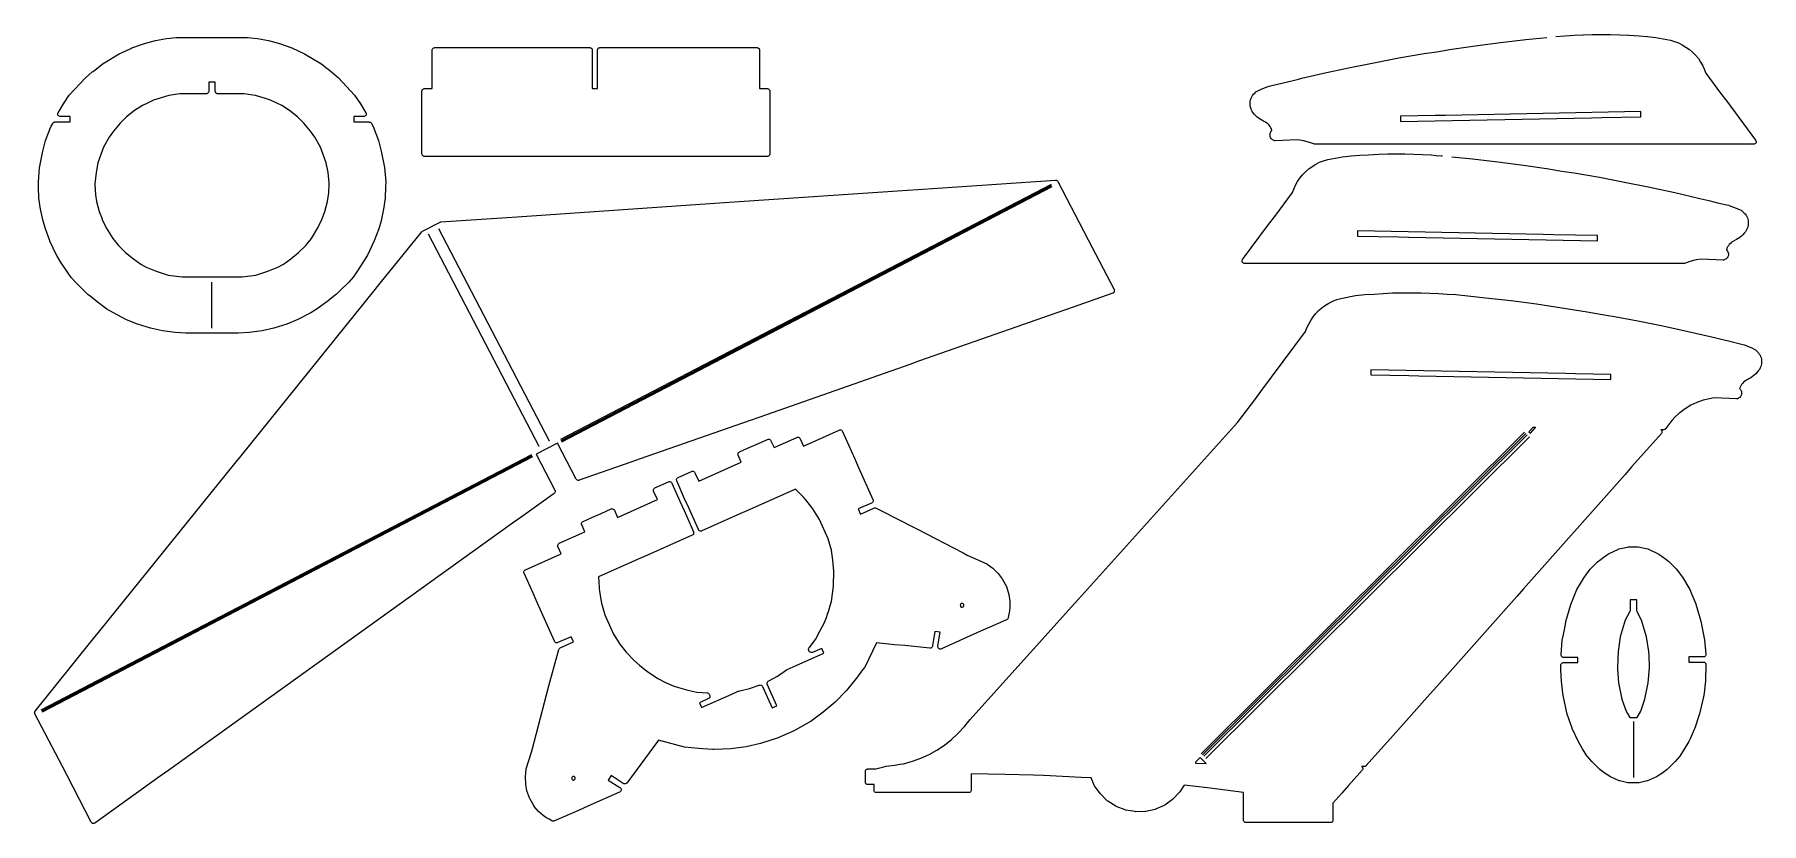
# Model space of a CAD drawing. Extents: x -3 to 1070, y 3 to 493.
import ezdxf

# ---------------------------------------------------------------- set-up
doc = ezdxf.new("R2010")
doc.units = 0
doc.layers.add('Normal', color=7, linetype='CONTINUOUS')

msp = doc.modelspace()

# ---------------------------------------------------------------- linework, layer by layer
at = {"layer": 'Normal'}
for points in [[(51.2, 481.3, -5.1), (57, 483.9, -5.1), (57, 483.9, -8.9), (57.7, 484.3, -8.9), (65.4, 487, -8.9), (72.4, 488.9, -8.9), (79.2, 490.2, -8.9), (85.2, 490.9, -8.9), (100.2, 490.9, -8.9), (102.6, 490.9, -8.9), (105, 490.8, -8.9)], [(105, 490.8, -5.1), (108.1, 490.8, -5.1), (111.3, 490.8, -5.1), (111.3, 490.8, -8.9), (113, 490.9, -8.9), (114.6, 490.9, -8.9), (129.4, 490.9, -8.9), (135.6, 490.2, -8.9), (142.4, 488.9, -8.9), (149.3, 487.1, -8.9), (157, 484.3, -8.9), (164.9, 480.7, -8.9), (175, 474.6, -8.9), (176.4, 473.7, -8.9)], [(237.8, 437.7, -5.1), (237.8, 444, -5.1), (237.8, 444, -8.9), (237.8, 457.6, -8.9), (237.9, 457.9, -8.9), (238, 458.2, -8.9), (238.2, 458.5, -8.9), (238.5, 458.8, -8.9), (238.8, 459, -8.9), (239.1, 459.1, -8.9), (239.4, 459.2, -8.9), (244.2, 459.2, -8.9), (244.2, 483, -8.9), (244.2, 483.3, -8.9), (244.3, 483.6, -8.9), (244.5, 483.9, -8.9), (244.8, 484.2, -8.9), (245.1, 484.4, -8.9), (245.4, 484.5, -8.9), (245.8, 484.6, -8.9), (293.1, 484.6, -8.9)], [(293.1, 484.6, -5.1), (299.4, 484.6, -5.1), (299.4, 484.6, -8.9), (342, 484.6, -8.9), (342.3, 484.5, -8.9), (342.6, 484.4, -8.9), (342.9, 484.2, -8.9), (343.2, 483.9, -8.9), (343.4, 483.6, -8.9), (343.5, 483.3, -8.9), (343.5, 483, -8.9), (343.5, 459.1, -8.9), (346.7, 459.1, -8.9), (346.7, 483, -8.9), (346.8, 483.3, -8.9), (346.9, 483.6, -8.9), (347.1, 483.9, -8.9), (347.3, 484.2, -8.9), (347.6, 484.4, -8.9), (348, 484.5, -8.9), (348.3, 484.6, -8.9), (413, 484.6, -8.9)], [(413, 484.6, -5.1), (419.4, 484.6, -5.1), (419.4, 484.6, -8.9), (445.8, 484.6, -8.9), (446.2, 484.5, -8.9), (446.5, 484.4, -8.9), (446.8, 484.2, -8.9), (447.1, 483.9, -8.9), (447.2, 483.6, -8.9), (447.4, 483.3, -8.9), (447.4, 483, -8.9), (447.4, 459.1, -8.9), (452.2, 459.1, -8.9), (452.5, 459.1, -8.9), (452.8, 459, -8.9), (453.1, 458.7, -8.9), (453.4, 458.5, -8.9), (453.6, 458.2, -8.9), (453.7, 457.8, -8.9), (453.7, 457.5, -8.9), (453.7, 439.5, -8.9)], [(861.6, 481, -5.1), (867.9, 482, -5.1), (867.9, 482, -8.9), (875.9, 483.3, -8.9), (891.7, 485.6, -8.9), (907.5, 487.7, -8.9), (923.3, 489.6, -8.9), (936.2, 490.9, -8.9)], [(941.8, 491.4, 0.1), (941.8, 491.4, -8.9), (947.5, 491.9, -8.9), (953.2, 492.2, -8.9), (958.8, 492.5, -8.9), (964.5, 492.6, -8.9), (970.2, 492.7, -8.9), (975.9, 492.6, -8.9), (981.6, 492.5, -8.9), (987.3, 492.2, -8.9)], [(987.3, 492.2, -5.1), (990.5, 492, -5.1), (993.6, 491.8, -5.1), (993.6, 491.8, -8.9), (998.8, 491.4, -8.9), (1003.9, 490.9, -8.9), (1013, 489.1, -8.9), (1015.6, 488.4, -8.9), (1018, 487.5, -8.9), (1020.4, 486.3, -8.9), (1022.7, 484.9, -8.9), (1024.8, 483.4, -8.9), (1026.8, 481.7, -8.9), (1028.7, 479.8, -8.9), (1030.4, 477.7, -8.9), (1031.8, 475.5, -8.9), (1033.1, 473.2, -8.9), (1034.2, 470.8, -8.9), (1035.1, 468.6, -8.9), (1044.2, 456.3, -8.9)], [(-0.3, 397.8, -5.1), (-0.4, 401, -5.1), (-0.2, 404.1, -5.1), (-0.2, 404.1, -8.9), (0.3, 409.9, -8.9), (2.3, 420.2, -8.9), (4.1, 426.8, -8.9), (7.4, 435.4, -8.9), (8.5, 437.5, -8.9), (8.7, 437.8, -8.9), (8.9, 438, -8.9), (9.2, 438.2, -8.9), (9.6, 438.3, -8.9), (9.9, 438.4, -8.9), (19.4, 438.4, -8.9), (19.4, 441.7, -8.9), (13.2, 441.7, -8.9), (12.9, 441.7, -8.9), (12.5, 441.9, -8.9), (12.2, 442.1, -8.9), (11.9, 442.3, -8.9), (11.7, 442.7, -8.9), (11.6, 443.1, -8.9), (11.6, 443.5, -8.9), (11.7, 443.8, -8.9), (11.9, 444.1, -8.9), (15.1, 449.6, -8.9), (18.8, 454.9, -8.9), (28.9, 465.7, -8.9), (32.9, 469.4, -8.9), (33.6, 469.8, -8.9), (37.9, 473.3, -8.9), (39.8, 474.6, -8.9), (49.8, 480.6, -8.9), (51.2, 481.3, -8.9)], [(176.4, 473.7, -5.1), (176.9, 473.3, -5.1), (181.3, 469.8, -5.1), (181.4, 469.8, -5.1), (181.4, 469.8, -8.9), (181.7, 469.5, -8.9), (185.9, 465.8, -8.9), (195.9, 455, -8.9), (199.7, 449.6, -8.9), (203, 444.1, -8.9), (203.1, 443.8, -8.9), (203.2, 443.5, -8.9), (203.2, 443.1, -8.9), (203.1, 442.7, -8.9), (202.9, 442.3, -8.9), (202.6, 442.1, -8.9), (202.3, 441.9, -8.9), (202, 441.7, -8.9), (201.7, 441.7, -8.9), (195.5, 441.7, -8.9), (195.5, 438.4, -8.9), (205, 438.4, -8.9), (205.3, 438.3, -8.9), (205.7, 438.2, -8.9), (206, 438, -8.9), (206.2, 437.8, -8.9), (206.4, 437.5, -8.9), (207.4, 435.5, -8.9), (210.7, 426.9, -8.9), (212.5, 420.3, -8.9), (214.5, 410.1, -8.9), (215.3, 401.2, -8.9), (215.2, 397.8, -8.9)], [(778, 464, -5.1), (782, 465, -5.1), (784.1, 465.5, -5.1), (784.1, 465.5, -8.9), (797.6, 468.6, -8.9), (813.1, 472, -8.9), (828.8, 475.1, -8.9), (844.4, 478.1, -8.9), (860.1, 480.8, -8.9), (861.6, 481, -8.9)], [(140.6, 452.9, -5.1), (134.5, 454.7, -5.1), (134.5, 454.7, -8.9), (134.3, 454.8, -8.9), (127.3, 455.8, -8.9), (111, 455.8, -8.9), (110.7, 455.8, -8.9), (110.4, 456, -8.9), (110.1, 456.1, -8.9), (109.8, 456.4, -8.9), (109.6, 456.7, -8.9), (109.5, 457, -8.9), (109.4, 457.4, -8.9), (109.4, 463, -8.9), (105.4, 463, -8.9), (105.4, 457.4, -8.9), (105.4, 457, -8.9), (105.3, 456.7, -8.9), (105.1, 456.4, -8.9), (104.8, 456.1, -8.9), (104.5, 456, -8.9), (104.2, 455.8, -8.9), (103.8, 455.8, -8.9), (87.5, 455.8, -8.9), (80.5, 454.8, -8.9), (73.1, 452.6, -8.9)], [(831.9, 424.6, -5.1), (825.6, 424.6, -5.1), (825.6, 424.6, -8.9), (792.2, 424.6, -8.9), (791.9, 424.6, -8.9), (791.7, 424.7, -8.9), (788.3, 425.9, -8.9), (784.3, 426.9, -8.9), (781.3, 427.3, -8.9), (767.6, 426.7, -8.9), (767.3, 426.7, -8.9), (767, 426.8, -8.9), (766.5, 427, -8.9), (766, 427.3, -8.9), (765.5, 427.6, -8.9), (765.1, 428.1, -8.9), (764.8, 428.7, -8.9), (764.5, 429.3, -8.9), (764.4, 429.9, -8.9), (764.4, 430.6, -8.9), (764.5, 431.2, -8.9), (764.7, 431.8, -8.9), (764.9, 432.3, -8.9), (765.3, 432.8, -8.9), (765.6, 433.1, -8.9), (765.3, 434, -8.9), (764.9, 434.8, -8.9), (764.4, 435.6, -8.9), (763.8, 436.4, -8.9), (763.1, 437.1, -8.9), (762.4, 437.7, -8.9), (761.6, 438.2, -8.9), (760.4, 438.8, -8.9), (759.3, 439.4, -8.9), (758.2, 440, -8.9), (757.3, 440.7, -8.9), (756.3, 441.5, -8.9), (755.4, 442.3, -8.9), (754.6, 443.2, -8.9), (753.9, 444.1, -8.9), (753.4, 444.9, -8.9), (752.9, 445.7, -8.9), (752.6, 446.6, -8.9), (752.3, 447.5, -8.9), (752.1, 448.5, -8.9), (752, 449.4, -8.9), (752, 450.4, -8.9), (752.1, 451.3, -8.9), (752.3, 452.2, -8.9), (752.6, 453.1, -8.9), (753.1, 454, -8.9), (753.6, 454.8, -8.9), (754.2, 455.6, -8.9), (754.9, 456.3, -8.9), (755.6, 457, -8.9), (756.4, 457.5, -8.9), (757.2, 458, -8.9), (758.8, 458.7, -8.9), (760.5, 459.4, -8.9), (762.1, 460, -8.9), (763.8, 460.5, -8.9), (765.5, 461, -8.9), (778, 464, -8.9)], [(73.1, 452.6, -5.1), (71, 451.9, -5.1), (67.3, 450.1, -5.1), (67.3, 450.1, -8.9), (64.2, 448.6, -8.9), (59.3, 445.4, -8.9), (54.4, 441.6, -8.9), (50.3, 437.7, -8.9), (46.3, 432.6, -8.9), (43.6, 428.9, -8.9), (40.1, 422.6, -8.9), (36.6, 412.9, -8.9), (35.4, 407, -8.9), (34.7, 400, -8.9), (34.7, 399.5, -8.9)], [(179.9, 394.2, -5.1), (180.2, 400, -5.1), (180.1, 400.5, -5.1), (180.1, 400.5, -8.9), (179.5, 407, -8.9), (178.3, 412.9, -8.9), (174.7, 422.6, -8.9), (171.2, 428.9, -8.9), (168.6, 432.6, -8.9), (164.5, 437.7, -8.9), (160.5, 441.6, -8.9), (155.6, 445.4, -8.9), (150.7, 448.6, -8.9), (143.8, 451.9, -8.9), (140.6, 452.9, -8.9)], [(1044.2, 456.3, -5.1), (1048, 451.2, -5.1), (1048, 451.2, -8.9), (1065.9, 427.1, -8.9), (1066.1, 426.8, -8.9), (1066.2, 426.5, -8.9), (1066.3, 426.1, -8.9), (1066.2, 425.6, -8.9), (1066, 425.2, -8.9), (1065.7, 424.9, -8.9), (1065.4, 424.7, -8.9), (1065, 424.6, -8.9), (1064.7, 424.6, -8.9), (1037.7, 424.6, -8.9)], [(873.3, 442.4, -5.1), (866.9, 442.3, -5.1), (866.9, 442.3, -8.9), (845.5, 441.9, -8.9), (845.5, 438.7, -8.9)], [(845.5, 438.7, 0.1), (845.5, 438.7, -8.9), (964.1, 441, -8.9)], [(964.1, 441, -5.1), (970.5, 441.1, -5.1), (970.5, 441.1, -8.9), (994.6, 441.6, -8.9), (994.6, 444.8, -8.9), (873.3, 442.4, -8.9)], [(239.4, 417, 0.1), (239.4, 417, -8.9), (239.1, 417, -8.9), (238.8, 417.1, -8.9), (238.5, 417.3, -8.9), (238.2, 417.6, -8.9), (238, 417.9, -8.9), (237.9, 418.2, -8.9), (237.8, 418.6, -8.9), (237.8, 437.7, -8.9)], [(453.7, 439.5, -5.1), (453.7, 433.2, -5.1), (453.7, 433.2, -8.9), (453.7, 418.6, -8.9), (453.7, 418.2, -8.9), (453.6, 417.9, -8.9), (453.4, 417.6, -8.9), (453.1, 417.3, -8.9), (452.8, 417.1, -8.9), (452.5, 417, -8.9), (452.2, 417, -8.9), (404.8, 417, -8.9)], [(825.6, 418, -5.1), (828.7, 418.2, -5.1), (831.9, 418.3, -5.1), (831.9, 418.3, -8.9), (837.3, 418.5, -8.9), (842.7, 418.5, -8.9), (848.2, 418.5, -8.9), (853.6, 418.4, -8.9), (859, 418.2, -8.9), (864.4, 417.9, -8.9)], [(873.7, 424.6, -5.1), (867.4, 424.6, -5.1), (867.4, 424.6, -8.9), (831.9, 424.6, -8.9)], [(952.3, 424.6, -5.1), (945.9, 424.6, -5.1), (945.9, 424.6, -8.9), (873.7, 424.6, -8.9)], [(1037.7, 424.6, -5.1), (1031.4, 424.6, -5.1), (1031.4, 424.6, -8.9), (952.3, 424.6, -8.9)], [(273, 417, -5.1), (266.7, 417, -5.1), (266.7, 417, -8.9), (239.4, 417, -8.9)], [(349.4, 417, -5.1), (343, 417, -5.1), (343, 417, -8.9), (273, 417, -8.9)], [(404.8, 417, -5.1), (398.5, 417, -5.1), (398.5, 417, -8.9), (349.4, 417, -8.9)], [(763.5, 374.6, -5.1), (767.3, 379.7, -5.1), (767.3, 379.7, -8.9), (778.3, 394.5, -8.9), (779.1, 396.6, -8.9), (780.2, 399, -8.9), (781.5, 401.3, -8.9), (783, 403.5, -8.9), (784.6, 405.5, -8.9), (786.5, 407.4, -8.9), (788.5, 409.2, -8.9), (790.6, 410.7, -8.9), (792.9, 412.1, -8.9), (795.2, 413.3, -8.9), (797.7, 414.2, -8.9), (800.2, 415, -8.9), (809.4, 416.8, -8.9), (814.8, 417.3, -8.9), (820.2, 417.7, -8.9), (825.6, 418, -8.9)], [(864.4, 417.9, -5.1), (867.6, 417.6, -5.1), (870.8, 417.4, -5.1), (870.8, 417.4, -8.9), (871.2, 417.3, -8.9), (871.6, 417.3, -8.9)], [(877.2, 416.8, 0.1), (877.2, 416.8, -8.9), (890.1, 415.4, -8.9), (905.9, 413.6, -8.9), (921.7, 411.5, -8.9), (937.5, 409.2, -8.9), (945.3, 407.9, -8.9)], [(945.3, 407.9, -5.1), (951.6, 406.9, -5.1), (951.6, 406.9, -8.9), (953.2, 406.7, -8.9), (968.9, 404, -8.9), (984.6, 401, -8.9), (1000.2, 397.9, -8.9), (1015.8, 394.5, -8.9), (1031.4, 390.9, -8.9), (1036.9, 389.5, -8.9)], [(31.7, 330.2, -5.1), (30.3, 331.3, -5.1), (27, 334.5, -5.1), (27, 334.5, -8.9), (22.6, 338.8, -8.9), (20, 341.8, -8.9), (17.6, 345.1, -8.9), (13.4, 351.5, -8.9), (11, 355.5, -8.9), (10.9, 355.7, -8.9), (6.8, 364.3, -8.9), (6.7, 364.5, -8.9), (4, 371.9, -8.9), (2.5, 376.8, -8.9), (0.9, 384.1, -8.9), (-0.1, 391, -8.9), (-0.3, 397.8, -8.9)], [(34.7, 399.5, -5.1), (35, 393.2, -5.1), (35, 393.2, -8.9), (35, 393.1, -8.9), (35.7, 389, -8.9), (37.3, 382.8, -8.9), (39.1, 378.2, -8.9), (39.3, 377.7, -8.9), (41.7, 372.6, -8.9), (45.8, 365.9, -8.9), (49.3, 361.7, -8.9), (53.6, 357.2, -8.9), (58.6, 353.3, -8.9), (63.2, 350.1, -8.9), (66.6, 348.2, -8.9), (72.8, 345.6, -8.9), (80.2, 343.3, -8.9)], [(215.2, 397.8, -5.1), (214.9, 391.5, -5.1), (214.9, 391.5, -8.9), (214.9, 391.1, -8.9), (214, 384.3, -8.9), (212.4, 376.9, -8.9), (210.9, 372, -8.9), (208.2, 364.5, -8.9), (204, 355.7, -8.9), (201.5, 351.6, -8.9), (197.4, 345.2, -8.9), (195, 341.9, -8.9), (192.4, 338.9, -8.9), (191.8, 338.3, -8.9)], [(628.5, 399.6, 0.1), (628.5, 399.6, -5.1), (323.9, 241.1, -5.1)], [(324.2, 240.6, 0.1), (324.2, 240.6, -3.8), (628.8, 399.1, -3.8)], [(324.4, 240.1, 0.1), (324.4, 240.1, -3.8), (629, 398.6, -3.8)], [(324.6, 239.7, 0.1), (324.6, 239.7, -2.5), (629.2, 398.2, -2.5)], [(539.3, 396, -5.1), (545.6, 396.5, -5.1), (545.6, 396.5, -8.9), (631.1, 402.3, -8.9), (631.4, 402.3, -8.9), (631.8, 402.2, -8.9), (632.1, 402, -8.9), (632.4, 401.7, -8.9), (632.6, 401.4, -8.9), (648.5, 370.8, -8.9)], [(102.2, 342.1, -5.1), (108.6, 342.1, -5.1), (108.6, 342.1, -8.9), (126.1, 342.1, -8.9), (134.7, 343.3, -8.9), (142.1, 345.6, -8.9), (148.2, 348.2, -8.9), (151.7, 350.1, -8.9), (156.3, 353.3, -8.9), (161.2, 357.2, -8.9), (165.6, 361.7, -8.9), (169.1, 365.9, -8.9), (173.2, 372.6, -8.9), (175.6, 377.7, -8.9), (177.5, 382.8, -8.9), (179.1, 389, -8.9), (179.8, 393.1, -8.9), (179.9, 394.2, -8.9)], [(290.5, 379.1, -5.1), (296.8, 379.5, -5.1), (296.8, 379.5, -8.9), (428.5, 388.5, -8.9)], [(428.5, 388.5, -5.1), (434.8, 388.9, -5.1), (434.8, 388.9, -8.9), (539.3, 396, -8.9)], [(1036.9, 389.5, -5.1), (1043.1, 388, -5.1), (1043.1, 388, -8.9), (1049, 386.6, -8.9), (1050.6, 386.1, -8.9), (1052.2, 385.5, -8.9), (1053.8, 384.9, -8.9), (1055.4, 384.2, -8.9), (1056.9, 383.5, -8.9), (1057.6, 383, -8.9), (1058.3, 382.4, -8.9), (1058.9, 381.8, -8.9), (1059.5, 381.2, -8.9), (1060, 380.4, -8.9), (1060.5, 379.7, -8.9), (1060.8, 378.8, -8.9), (1061.1, 378, -8.9), (1061.3, 377.2, -8.9), (1061.4, 376.3, -8.9), (1061.4, 375.4, -8.9), (1061.3, 374.4, -8.9), (1061.1, 373.5, -8.9), (1060.9, 372.6, -8.9), (1060.5, 371.8, -8.9), (1060.1, 370.9, -8.9), (1059.7, 370.2, -8.9), (1058.9, 369.2, -8.9), (1058, 368.3, -8.9), (1057.1, 367.4, -8.9), (1056.2, 366.6, -8.9), (1055.2, 365.9, -8.9), (1054.1, 365.3, -8.9), (1051.8, 364.1, -8.9), (1051, 363.6, -8.9), (1050.3, 362.9, -8.9), (1049.6, 362.3, -8.9), (1049, 361.5, -8.9), (1048.5, 360.7, -8.9), (1048.1, 359.9, -8.9), (1047.8, 359, -8.9), (1048.1, 358.7, -8.9), (1048.5, 358.2, -8.9), (1048.7, 357.7, -8.9), (1048.9, 357.1, -8.9), (1049, 356.5, -8.9), (1049, 355.8, -8.9), (1048.9, 355.1, -8.9), (1048.6, 354.5, -8.9), (1048.3, 354, -8.9), (1047.9, 353.5, -8.9), (1047.4, 353.2, -8.9), (1046.9, 352.9, -8.9), (1046.4, 352.7, -8.9), (1046.1, 352.6, -8.9), (1045.8, 352.6, -8.9), (1032.1, 353.2, -8.9), (1029.1, 352.8, -8.9), (1025.1, 351.7, -8.9), (1021.7, 350.5, -8.9), (1021.5, 350.5, -8.9), (1021.2, 350.4, -8.9), (989.1, 350.4, -8.9)], [(207.9, 333.2, -5.1), (211.9, 338.2, -5.1), (211.9, 338.2, -8.9), (237.6, 370.1, -8.9), (237.9, 370.3, -8.9), (238.2, 370.5, -8.9), (249, 376.1, -8.9), (249.3, 376.3, -8.9), (249.6, 376.3, -8.9), (290.5, 379.1, -8.9)], [(310.6, 236.8, 0.1), (310.6, 236.8, -2.5), (241.9, 368.6, -2.5)], [(317, 240.1, 0.1), (317, 240.1, -2.5), (248.3, 372, -2.5)], [(648.5, 370.8, -5.1), (651.5, 365.2, -5.1), (651.5, 365.2, -8.9), (667.6, 334.2, -8.9), (667.7, 333.8, -8.9), (667.8, 333.5, -8.9), (667.7, 333, -8.9), (667.6, 332.7, -8.9), (667.3, 332.3, -8.9), (667.1, 332.1, -8.9), (666.7, 332, -8.9), (638, 321.9, -8.9)], [(782.4, 350.4, -5.1), (776, 350.4, -5.1), (776, 350.4, -8.9), (748.7, 350.4, -8.9), (748.4, 350.5, -8.9), (748, 350.6, -8.9), (747.7, 350.8, -8.9), (747.4, 351.1, -8.9), (747.2, 351.5, -8.9), (747.1, 351.9, -8.9), (747.2, 352.3, -8.9), (747.3, 352.7, -8.9), (747.4, 353, -8.9), (763.5, 374.6, -8.9)], [(940.5, 368.3, -5.1), (934.1, 368.5, -5.1), (934.1, 368.5, -8.9), (818.8, 370.7, -8.9), (818.8, 367.5, -8.9)], [(818.8, 367.5, 0.1), (818.8, 367.5, -8.9), (844.2, 367, -8.9)], [(844.2, 367, -5.1), (850.5, 366.9, -5.1), (850.5, 366.9, -8.9), (967.8, 364.6, -8.9), (967.8, 367.8, -8.9), (940.5, 368.3, -8.9)], [(80.2, 343.3, 0.1), (80.2, 343.3, -8.9), (88.8, 342.1, -8.9), (102.2, 342.1, -8.9)], [(859.6, 350.4, -5.1), (853.3, 350.4, -5.1), (853.3, 350.4, -8.9), (782.4, 350.4, -8.9)], [(989.1, 350.4, -5.1), (982.8, 350.4, -5.1), (982.8, 350.4, -8.9), (859.6, 350.4, -8.9)], [(107.4, 310.3, 0.1), (107.4, 310.3, -2.5), (107.4, 338.8, -2.5)], [(191.8, 338.3, -5.1), (187.2, 333.9, -5.1), (187.2, 333.9, -8.9), (184.7, 331.4, -8.9), (178.8, 326.6, -8.9), (172.8, 322.2, -8.9), (168.7, 319.8, -8.9), (160.7, 315.6, -8.9), (153.8, 312.8, -8.9), (145.8, 310.3, -8.9), (138.5, 308.6, -8.9), (130.4, 307.5, -8.9), (123.7, 307.1, -8.9), (110.4, 307.1, -8.9)], [(121.5, 226.2, -5.1), (125.5, 231.1, -5.1), (125.5, 231.1, -8.9), (207.9, 333.2, -8.9)], [(69.2, 310.2, 0.1), (69.2, 310.2, -8.9), (61.1, 312.8, -8.9), (54.3, 315.5, -8.9), (46.3, 319.8, -8.9), (42.2, 322.1, -8.9), (36.1, 326.6, -8.9), (31.7, 330.2, -8.9)], [(638, 321.9, -5.1), (632, 319.8, -5.1), (632, 319.8, -8.9), (546.8, 289.9, -8.9)], [(754.9, 265.8, -5.1), (758.7, 270.9, -5.1), (758.7, 270.9, -8.9), (786.5, 308.3, -8.9), (787.3, 310.4, -8.9), (788.4, 312.8, -8.9), (789.7, 315.1, -8.9), (791.1, 317.3, -8.9), (792.8, 319.4, -8.9), (794.6, 321.3, -8.9), (796.6, 323, -8.9), (798.8, 324.5, -8.9), (801, 325.9, -8.9), (803.4, 327.1, -8.9), (805.9, 328, -8.9), (808.4, 328.8, -8.9), (817.5, 330.6, -8.9), (823.3, 331.1, -8.9), (829, 331.5, -8.9), (834.7, 331.9, -8.9), (840.4, 332.2, -8.9), (846.2, 332.3, -8.9), (851.9, 332.3, -8.9)], [(851.9, 332.3, -5.1), (855.1, 332.3, -5.1), (858.2, 332.3, -5.1), (858.2, 332.3, -8.9), (863.6, 332.1, -8.9), (869, 331.9, -8.9), (874.4, 331.5, -8.9), (879.8, 331.1, -8.9), (889, 330.2, -8.9), (898.2, 329.2, -8.9), (914.1, 327.4, -8.9), (929.9, 325.3, -8.9), (945.7, 323, -8.9), (961.4, 320.5, -8.9), (974.3, 318.2, -8.9)], [(974.3, 318.2, -5.1), (977.1, 317.8, -5.1), (980.6, 317.1, -5.1), (980.6, 317.1, -8.9), (992.8, 314.8, -8.9), (1008.4, 311.7, -8.9), (1024, 308.3, -8.9), (1039.5, 304.7, -8.9), (1042.8, 303.9, -8.9)], [(110.4, 307.1, -5.1), (104, 307.1, -5.1), (104, 307.1, -8.9), (91.2, 307.1, -8.9), (84.6, 307.5, -8.9), (76.6, 308.6, -8.9), (69.2, 310.2, -8.9)], [(1042.8, 303.9, -5.1), (1049, 302.4, -5.1), (1049, 302.4, -8.9), (1057.1, 300.4, -8.9), (1058.8, 299.9, -8.9), (1060.4, 299.3, -8.9), (1062, 298.7, -8.9), (1063.5, 298, -8.9), (1065, 297.3, -8.9), (1065.8, 296.8, -8.9), (1066.5, 296.3, -8.9), (1067.1, 295.6, -8.9), (1067.7, 295, -8.9), (1068.2, 294.2, -8.9), (1068.7, 293.5, -8.9), (1069, 292.7, -8.9), (1069.3, 291.8, -8.9), (1069.5, 291, -8.9), (1069.6, 290.1, -8.9), (1069.6, 289.2, -8.9), (1069.5, 288.2, -8.9), (1069.3, 287.3, -8.9), (1069.1, 286.4, -8.9), (1068.7, 285.6, -8.9), (1068.3, 284.7, -8.9), (1067.8, 284, -8.9), (1067, 282.9, -8.9), (1066.1, 281.9, -8.9), (1065.1, 281, -8.9), (1064.1, 280.2, -8.9), (1062.9, 279.5, -8.9), (1061.8, 278.8, -8.9), (1060.6, 278.2, -8.9), (1059.8, 277.7, -8.9), (1059.1, 277.2, -8.9), (1058.4, 276.7, -8.9), (1057.7, 276, -8.9), (1057.1, 275.3, -8.9), (1056.7, 274.5, -8.9), (1056.3, 273.7, -8.9), (1055.9, 272.8, -8.9), (1056.3, 272.5, -8.9), (1056.6, 272, -8.9), (1056.9, 271.5, -8.9), (1057.1, 270.9, -8.9), (1057.2, 270.3, -8.9), (1057.2, 269.6, -8.9), (1057.1, 269, -8.9), (1056.8, 268.3, -8.9), (1056.5, 267.8, -8.9), (1056.1, 267.3, -8.9), (1055.6, 267, -8.9), (1055.1, 266.7, -8.9), (1054.6, 266.5, -8.9), (1054.3, 266.4, -8.9), (1054, 266.4, -8.9), (1040.3, 267, -8.9), (1037.3, 266.5, -8.9), (1033.3, 265.6, -8.9), (1029.4, 264.2, -8.9), (1025.7, 262.4, -8.9), (1022.1, 260.2, -8.9), (1018.8, 257.8, -8.9), (1018.7, 257.6, -8.9)], [(546.8, 289.9, -5.1), (540.8, 287.8, -5.1), (540.8, 287.8, -8.9), (447.6, 255.1, -8.9)], [(954.1, 282, -5.1), (947.8, 282.1, -5.1), (947.8, 282.1, -8.9), (827, 284.5, -8.9), (827, 281.3, -8.9)], [(827, 281.3, 0.1), (827, 281.3, -8.9), (850.5, 280.8, -8.9)], [(850.5, 280.8, -5.1), (856.9, 280.7, -5.1), (856.9, 280.7, -8.9), (976, 278.4, -8.9), (976, 281.6, -8.9), (954.1, 282, -8.9)], [(641.2, 137.3, -5.1), (645.5, 142, -5.1), (645.5, 142, -8.9), (744.3, 251.6, -8.9), (754.9, 265.8, -8.9)], [(1018.7, 257.6, -5.1), (1015.8, 255, -5.1), (1014.2, 253.1, -5.1), (1014.2, 253.1, -8.9), (1013.1, 251.9, -8.9), (1010.6, 248.5, -8.9), (1010.2, 248, -8.9), (1009.8, 247.5, -8.9), (1009.5, 247.4, -8.9), (1009.1, 247.3, -8.9), (1008.8, 247.2, -8.9), (1007.1, 247.2, -8.9), (1007.4, 247, -8.9), (1007.6, 246.7, -8.9), (1007.7, 246.3, -8.9), (1007.8, 245.9, -8.9), (1007.8, 245.5, -8.9), (1007.6, 245.2, -8.9), (1007.4, 244.9, -8.9), (989.1, 224.3, -8.9)], [(447.6, 255.1, -5.1), (441.6, 253, -5.1), (441.6, 253, -8.9), (373.3, 229.1, -8.9)], [(439.5, 235.5, -5.1), (445.3, 238.1, -5.1), (445.3, 238.1, -8.9), (452.4, 241.2, -8.9), (452.7, 241.3, -8.9), (453.1, 241.4, -8.9), (453.4, 241.3, -8.9), (453.8, 241.2, -8.9), (454.1, 241, -8.9), (454.3, 240.7, -8.9), (454.5, 240.4, -8.9), (456.4, 236.1, -8.9), (470.6, 242.4, -8.9), (470.9, 242.5, -8.9), (471.2, 242.5, -8.9), (471.6, 242.5, -8.9), (472, 242.3, -8.9), (472.3, 242.1, -8.9), (472.5, 241.9, -8.9), (472.7, 241.6, -8.9), (474.7, 237.1, -8.9), (496.8, 247, -8.9), (497.2, 247.1, -8.9), (497.5, 247.1, -8.9), (497.9, 247.1, -8.9), (498.2, 246.9, -8.9), (498.6, 246.7, -8.9), (498.8, 246.5, -8.9), (499, 246.2, -8.9), (506.3, 229.5, -8.9)], [(925.1, 245.9, 0.1), (925.1, 245.9, -8.9), (926.1, 245, -8.9), (929, 248.3, -8.9), (929.2, 248.5, -8.9), (929.4, 248.6, -8.9), (927.5, 248.6, -8.9), (925.1, 245.9, -8.9)], [(373.3, 229.1, -5.1), (367.4, 227, -5.1), (367.4, 227, -8.9), (335.4, 215.8, -8.9), (335.1, 215.7, -8.9), (334.7, 215.7, -8.9), (334.3, 215.8, -8.9), (334, 216, -8.9), (333.7, 216.3, -8.9), (333.5, 216.6, -8.9), (321.9, 238.9, -8.9), (308.7, 232, -8.9), (320.3, 209.7, -8.9), (320.5, 209.4, -8.9), (320.5, 209, -8.9), (320.5, 208.6, -8.9), (320.3, 208.3, -8.9), (320.1, 207.9, -8.9), (319.9, 207.7, -8.9), (299.3, 192.9, -8.9)], [(922.5, 245.6, 0.1), (922.5, 245.6, -5.1), (721.6, 46, -5.1)], [(923.3, 244.8, 0.1), (923.3, 244.8, -3.8), (722.4, 45.2, -3.8)], [(723.2, 44.4, 0.1), (723.2, 44.4, -3.8), (924.1, 244.1, -3.8)], [(724.6, 43, 0.1), (724.6, 43, -2.5), (925.6, 242.7, -2.5)], [(305.8, 231.6, 0.1), (305.8, 231.6, -5.1), (1.2, 73.1, -5.1)], [(306.1, 231.1, 0.1), (306.1, 231.1, -3.8), (1.5, 72.6, -3.8)], [(306.3, 230.6, 0.1), (306.3, 230.6, -3.8), (1.8, 72.1, -3.8)], [(306.5, 230.3, 0.1), (306.5, 230.3, -2.5), (2, 71.7, -2.5)], [(33.9, 117.5, -5.1), (37.8, 122.4, -5.1), (37.8, 122.4, -8.9), (121.5, 226.2, -8.9)], [(403.5, 198.6, -5.1), (400.9, 204.3, -5.1), (400.9, 204.3, -8.9), (396, 215.5, -8.9), (395.9, 215.8, -8.9), (395.8, 216.2, -8.9), (395.9, 216.5, -8.9), (396, 216.9, -8.9), (396.2, 217.2, -8.9), (396.5, 217.4, -8.9), (396.8, 217.6, -8.9), (405.2, 221.3, -8.9), (405.5, 221.4, -8.9), (405.9, 221.5, -8.9), (406.2, 221.4, -8.9), (406.6, 221.3, -8.9), (406.9, 221.1, -8.9), (407.1, 220.8, -8.9), (407.3, 220.5, -8.9), (409.7, 215.2, -8.9), (436.1, 227, -8.9), (434.2, 231.4, -8.9), (434.1, 231.7, -8.9), (434, 232.1, -8.9), (434.1, 232.4, -8.9), (434.2, 232.8, -8.9), (434.4, 233.1, -8.9), (434.7, 233.3, -8.9), (435, 233.5, -8.9), (439.5, 235.5, -8.9)], [(506.3, 229.5, -5.1), (508.9, 223.7, -5.1), (508.9, 223.7, -8.9), (517.8, 203.8, -8.9), (517.9, 203.5, -8.9), (518, 203.1, -8.9), (517.9, 202.8, -8.9), (517.8, 202.4, -8.9), (517.6, 202.1, -8.9), (517.3, 201.9, -8.9), (517, 201.7, -8.9), (508.7, 198, -8.9), (510.2, 194.8, -8.9), (518.4, 198.5, -8.9), (518.8, 198.6, -8.9), (519.1, 198.6, -8.9), (519.5, 198.6, -8.9), (519.8, 198.5, -8.9), (536.5, 190.1, -8.9), (539.3, 188.6, -8.9)], [(343.3, 192.7, -5.1), (349.1, 195.2, -5.1), (349.1, 195.2, -8.9), (355.2, 198, -8.9), (355.5, 198.1, -8.9), (355.9, 198.1, -8.9), (356.3, 198.1, -8.9), (356.6, 197.9, -8.9), (356.9, 197.7, -8.9), (357.1, 197.5, -8.9), (357.3, 197.2, -8.9), (359.3, 192.8, -8.9), (384, 203.8, -8.9), (381.6, 209.1, -8.9), (381.5, 209.4, -8.9), (381.5, 209.8, -8.9), (381.5, 210.1, -8.9), (381.7, 210.5, -8.9), (381.9, 210.8, -8.9), (382.1, 211, -8.9), (382.4, 211.2, -8.9), (390.9, 214.9, -8.9), (391.2, 215, -8.9), (391.5, 215.1, -8.9), (391.9, 215, -8.9), (392.2, 214.9, -8.9), (392.5, 214.7, -8.9), (392.8, 214.4, -8.9), (392.9, 214.1, -8.9), (398, 202.8, -8.9)], [(989.1, 224.3, -5.1), (984.9, 219.5, -5.1), (984.9, 219.5, -8.9), (921.8, 148.4, -8.9)], [(489.7, 132.6, -5.1), (490.5, 134.9, -5.1), (491.5, 138.7, -5.1), (491.5, 138.7, -8.9), (492, 140.6, -8.9), (493.4, 150.1, -8.9), (493.6, 159.3, -8.9), (493, 166.2, -8.9), (492, 172.5, -8.9), (490, 179.5, -8.9), (484.7, 191.5, -8.9), (480.6, 198, -8.9), (476.1, 203.7, -8.9), (474.7, 205.3, -8.9), (474.5, 205.5, -8.9), (469.7, 210.3, -8.9), (441, 197.5, -8.9)], [(398, 202.8, -5.1), (400.6, 197, -5.1), (400.6, 197, -8.9), (406.4, 183.8, -8.9), (406.5, 183.5, -8.9), (406.6, 183.2, -8.9), (406.5, 182.8, -8.9), (406.4, 182.4, -8.9), (406.2, 182.1, -8.9), (405.9, 181.9, -8.9), (405.6, 181.7, -8.9), (377.9, 169.4, -8.9)], [(441, 197.5, -5.1), (435.2, 194.9, -5.1), (435.2, 194.9, -8.9), (411.6, 184.4, -8.9), (411.3, 184.3, -8.9), (410.9, 184.2, -8.9), (410.5, 184.3, -8.9), (410.2, 184.4, -8.9), (409.9, 184.6, -8.9), (409.6, 184.9, -8.9), (409.5, 185.2, -8.9), (403.5, 198.6, -8.9)], [(299.3, 192.9, -5.1), (294.1, 189.2, -5.1), (294.1, 189.2, -8.9), (185.7, 111.4, -8.9)], [(309.4, 139.9, -5.1), (306.8, 145.6, -5.1), (306.8, 145.6, -8.9), (301.2, 158.1, -8.9), (301.1, 158.4, -8.9), (301.1, 158.8, -8.9), (301.1, 159.2, -8.9), (301.3, 159.5, -8.9), (301.5, 159.8, -8.9), (301.8, 160.1, -8.9), (302, 160.2, -8.9), (324.2, 170.1, -8.9), (322.2, 174.6, -8.9), (322.1, 174.9, -8.9), (322.1, 175.3, -8.9), (322.1, 175.6, -8.9), (322.3, 176, -8.9), (322.5, 176.3, -8.9), (322.7, 176.5, -8.9), (323, 176.7, -8.9), (338.9, 183.8, -8.9), (337, 188.1, -8.9), (336.9, 188.4, -8.9), (336.9, 188.8, -8.9), (336.9, 189.2, -8.9), (337, 189.5, -8.9), (337.3, 189.8, -8.9), (337.5, 190, -8.9), (337.8, 190.2, -8.9), (343.3, 192.7, -8.9)], [(539.3, 188.6, -5.1), (545, 185.7, -5.1), (545, 185.7, -8.9), (573.9, 170.7, -8.9)], [(946.6, 120.1, -5.1), (947.8, 126.3, -5.1), (947.8, 126.3, -8.9), (948.1, 128.2, -8.9), (951.2, 138.7, -8.9), (955, 147.9, -8.9), (959.5, 155.4, -8.9), (963.3, 160.6, -8.9), (967.8, 165.1, -8.9), (970, 166.8, -8.9), (972.1, 168.4, -8.9), (974.3, 170, -8.9), (974.6, 170.1, -8.9), (980.7, 173, -8.9), (981.1, 173.2, -8.9), (986.4, 174.3, -8.9)], [(986.4, 174.3, -5.1), (987, 174.4, -5.1), (987.3, 174.4, -5.1), (992.7, 174.4, -5.1), (992.7, 174.4, -8.9), (992.8, 174.4, -8.9), (993.1, 174.4, -8.9), (999.1, 173.2, -8.9), (999.4, 173, -8.9), (1005.5, 170.1, -8.9), (1005.8, 170, -8.9), (1007.9, 168.5, -8.9), (1010.1, 166.9, -8.9), (1012.1, 165.3, -8.9), (1016.6, 160.8, -8.9), (1020.6, 155.6, -8.9), (1025, 148, -8.9), (1026.3, 144.8, -8.9)], [(377.9, 169.4, -5.1), (372.1, 166.8, -5.1), (372.1, 166.8, -8.9), (347.5, 155.8, -8.9), (347.9, 149.3, -8.9), (347.9, 148.8, -8.9), (348.1, 146.7, -8.9), (349.3, 139.5, -8.9), (351.4, 132.2, -8.9), (356.8, 120.2, -8.9), (360.7, 114, -8.9), (364.6, 109, -8.9), (369.4, 104, -8.9), (372.9, 100.9, -8.9)], [(573.9, 170.7, -5.1), (576.4, 169.4, -5.1), (579.6, 167.9, -5.1), (579.6, 167.9, -8.9), (588.5, 163.9, -8.9), (588.7, 163.8, -8.9), (592.3, 161.2, -8.9), (595.6, 157.9, -8.9), (598.1, 154.6, -8.9), (600.7, 149.8, -8.9), (602.3, 144.8, -8.9), (602.9, 140.7, -8.9), (602.9, 136.9, -8.9), (602.6, 134.8, -8.9), (602.3, 132.7, -8.9), (601.8, 130.6, -8.9), (601.7, 130.2, -8.9), (601.5, 129.8, -8.9), (601.3, 129.6, -8.9), (601.1, 129.4, -8.9), (600.8, 129.2, -8.9), (590.4, 124.5, -8.9)], [(316.6, 88.1, -5.1), (317.8, 92.7, -5.1), (318.2, 94.2, -5.1), (318.2, 94.2, -8.9), (322.7, 110.7, -8.9), (322.9, 111, -8.9), (323.1, 111.4, -8.9), (323.3, 111.6, -8.9), (323.6, 111.8, -8.9), (331.9, 115.4, -8.9), (330.5, 118.6, -8.9), (322.2, 115, -8.9), (321.9, 114.9, -8.9), (321.5, 114.8, -8.9), (321.2, 114.9, -8.9), (320.8, 115, -8.9), (320.5, 115.2, -8.9), (320.3, 115.5, -8.9), (320.1, 115.8, -8.9), (309.4, 139.9, -8.9)], [(921.8, 148.4, -5.1), (917.6, 143.7, -5.1), (917.6, 143.7, -8.9), (868, 87.8, -8.9)], [(996.2, 125.4, -5.1), (995.1, 129, -5.1), (993.9, 131.3, -5.1), (993.9, 131.3, -8.9), (992.3, 134.4, -8.9), (992.1, 134.8, -8.9), (992.1, 135.2, -8.9), (992.1, 141.6, -8.9), (988, 141.6, -8.9), (988, 135.2, -8.9), (988, 134.8, -8.9), (987.9, 134.4, -8.9), (985, 129, -8.9), (981.9, 118.5, -8.9), (980.5, 109.4, -8.9), (980.3, 104.8, -8.9)], [(1026.3, 144.8, -5.1), (1028.8, 139, -5.1), (1028.8, 139, -8.9), (1028.9, 138.8, -8.9), (1032, 128.4, -8.9), (1034.2, 116.7, -8.9), (1035.1, 107.8, -8.9), (1035.1, 107.5, -8.9), (1035, 107.1, -8.9), (1034.8, 106.8, -8.9), (1034.6, 106.5, -8.9), (1034.3, 106.2, -8.9), (1033.9, 106.1, -8.9), (1033.6, 106.1, -8.9), (1024.5, 106.1, -8.9), (1024.5, 102.9, -8.9), (1033.6, 102.9, -8.9), (1033.9, 102.9, -8.9), (1034.2, 102.8, -8.9), (1034.5, 102.6, -8.9), (1034.8, 102.3, -8.9), (1035, 102, -8.9), (1035.1, 101.6, -8.9), (1035.1, 101.3, -8.9), (1034.8, 91.2, -8.9), (1033.9, 83.5, -8.9), (1033.5, 81.3, -8.9), (1031.1, 70.7, -8.9), (1028.2, 61.9, -8.9), (1027.8, 61.1, -8.9)], [(462.6, 97, -5.1), (464.2, 98.1, -5.1), (464.5, 98.2, -5.1), (468.2, 99.9, -5.1), (468.2, 99.9, -8.9), (487.3, 108.4, -8.9), (486, 111.4, -8.9), (480.3, 108.9, -8.9), (480, 108.8, -8.9), (479.6, 108.8, -8.9), (479.2, 108.8, -8.9), (478.9, 109, -8.9), (478.6, 109.2, -8.9), (478.3, 109.5, -8.9), (478.1, 109.9, -8.9), (478, 110.2, -8.9), (477.9, 110.5, -8.9), (477.9, 110.9, -8.9), (477.9, 111.2, -8.9), (478, 111.5, -8.9), (478.2, 111.8, -8.9), (482.1, 117, -8.9), (484.9, 122, -8.9), (487.7, 127.5, -8.9), (489, 130.6, -8.9), (489.7, 132.6, -8.9)], [(572.1, 137.7, 0.1), (572.1, 137.7, -8.9), (572.3, 137.5, -8.9), (572.5, 137.3, -8.9), (572.7, 137.1, -8.9), (573, 137.1, -8.9), (573.3, 137.1, -8.9), (573.6, 137.2, -8.9), (573.8, 137.3, -8.9), (574, 137.5, -8.9), (574.2, 137.8, -8.9), (574.2, 138.1, -8.9), (574.2, 138.4, -8.9), (574.2, 138.6, -8.9), (574, 138.9, -8.9), (573.8, 139.1, -8.9), (573.5, 139.2, -8.9), (573.3, 139.3, -8.9), (572.9, 139.3, -8.9), (572.7, 139.2, -8.9), (572.5, 139, -8.9), (572.3, 138.8, -8.9), (572.1, 138.6, -8.9), (572, 138.3, -8.9), (572.1, 138, -8.9), (572.1, 137.7, -8.9)], [(613.3, 106.3, -5.1), (617.5, 111, -5.1), (617.5, 111, -8.9), (641.2, 137.3, -8.9)], [(590.4, 124.5, -5.1), (584.6, 122, -5.1), (584.6, 122, -8.9), (560.3, 111.2, -8.9), (560, 111, -8.9), (559.6, 111, -8.9), (559.2, 111.1, -8.9), (558.9, 111.2, -8.9), (558.5, 111.5, -8.9), (558.3, 111.8, -8.9), (558.1, 112.2, -8.9), (558.1, 112.5, -8.9), (558.1, 112.9, -8.9), (559.5, 121.4, -8.9), (556.2, 121.9, -8.9), (554.9, 112.9, -8.9), (554.8, 112.6, -8.9), (554.6, 112.3, -8.9), (554.4, 112, -8.9), (554.1, 111.8, -8.9), (553.8, 111.6, -8.9), (553.5, 111.6, -8.9), (553.1, 111.6, -8.9), (537.6, 113.1, -8.9)], [(945.4, 91.1, 0.1), (945.4, 91.1, -8.9), (945, 98.1, -8.9), (945, 101, -8.9), (945, 101.3, -8.9), (945.1, 101.7, -8.9), (945.3, 102, -8.9), (945.6, 102.2, -8.9), (945.9, 102.4, -8.9), (946.3, 102.5, -8.9), (946.6, 102.6, -8.9), (955.6, 102.6, -8.9), (955.6, 105.8, -8.9), (946.8, 105.8, -8.9), (946.5, 105.8, -8.9), (946.1, 105.9, -8.9), (945.8, 106.1, -8.9), (945.5, 106.5, -8.9), (945.3, 106.8, -8.9), (945.2, 107.1, -8.9), (945.2, 107.5, -8.9), (945.9, 116.5, -8.9), (946.6, 120.1, -8.9)], [(1000, 100.3, -5.1), (999.8, 106.6, -5.1), (999.8, 106.6, -8.9), (999.7, 109.4, -8.9), (998.2, 118.5, -8.9), (996.2, 125.4, -8.9)], [(17.4, 32.4, -5.1), (14.5, 38, -5.1), (14.5, 38, -8.9), (-2.6, 70.8, -8.9), (-2.7, 71.1, -8.9), (-2.8, 71.5, -8.9), (-2.7, 71.8, -8.9), (-2.6, 72.2, -8.9), (-2.4, 72.5, -8.9), (33.9, 117.5, -8.9)], [(185.7, 111.4, -5.1), (180.5, 107.6, -5.1), (180.5, 107.6, -8.9), (80.5, 35.8, -8.9)], [(537.6, 113.1, -5.1), (531.3, 113.7, -5.1), (531.3, 113.7, -8.9), (520.1, 114.8, -8.9), (512.7, 99.8, -8.9), (511.4, 98, -8.9)], [(372.9, 100.9, -5.1), (376.3, 98, -5.1), (377.8, 97, -5.1), (377.8, 97, -8.9), (384.3, 92.6, -8.9), (389.5, 90, -8.9), (393.8, 88.2, -8.9), (397, 87.1, -8.9), (402.9, 85.5, -8.9), (408.5, 84.3, -8.9), (415, 83.7, -8.9), (415.3, 83.6, -8.9), (415.6, 83.5, -8.9), (415.9, 83.2, -8.9), (416.2, 83, -8.9), (416.4, 82.6, -8.9), (416.5, 82.2, -8.9), (416.6, 81.9, -8.9), (416.6, 81.6, -8.9), (416.6, 81.2, -8.9), (416.5, 80.9, -8.9), (416.3, 80.6, -8.9), (416, 80.3, -8.9), (415.7, 80.2, -8.9), (410.1, 77.6, -8.9), (411.4, 74.6, -8.9), (430.1, 82.9, -8.9)], [(430.1, 82.9, -5.1), (434.2, 84.8, -5.1), (434.5, 84.9, -5.1), (436, 85.2, -5.1), (436, 85.2, -8.9), (441.2, 86.5, -8.9), (447.1, 88.5, -8.9), (447.4, 88.6, -8.9), (447.8, 88.7, -8.9), (448.2, 88.6, -8.9), (448.5, 88.5, -8.9), (448.8, 88.3, -8.9), (449, 88, -8.9), (449.2, 87.7, -8.9), (455.2, 74.4, -8.9), (458.2, 75.7, -8.9), (452.2, 89.1, -8.9), (452.1, 89.4, -8.9), (452.1, 89.8, -8.9), (452.2, 90.1, -8.9), (452.3, 90.5, -8.9), (452.5, 90.8, -8.9), (452.8, 91, -8.9), (453.1, 91.2, -8.9), (458.6, 94.2, -8.9), (462.6, 97, -8.9)], [(511.4, 98, -5.1), (507.6, 92.9, -5.1), (507.6, 92.9, -8.9), (507.5, 92.8, -8.9), (501.5, 85.3, -8.9), (494.3, 78, -8.9), (486.9, 71.7, -8.9), (479.5, 66.3, -8.9), (469.6, 60.6, -8.9), (467.5, 59.6, -8.9)], [(534.8, 39.5, -5.1), (536.9, 39.8, -5.1), (540.9, 40.9, -5.1), (540.9, 40.9, -8.9), (542.3, 41.3, -8.9), (547.6, 43.2, -8.9), (552.7, 45.5, -8.9), (557.6, 48.2, -8.9), (562.3, 51.4, -8.9), (566.7, 54.8, -8.9), (570.8, 58.7, -8.9), (574.6, 62.8, -8.9), (578.1, 67.3, -8.9), (613.3, 106.3, -8.9)], [(980.3, 104.8, -5.1), (980.1, 99.3, -5.1), (980.2, 98.4, -5.1), (980.2, 98.4, -8.9), (980.8, 90.1, -8.9)], [(984, 76.9, -5.1), (985.6, 72.5, -5.1), (986.3, 71, -5.1), (986.3, 71, -8.9), (987.8, 68.4, -8.9), (992.4, 68.4, -8.9), (994.6, 72.5, -8.9), (997.2, 79.8, -8.9), (999.3, 90.1, -8.9), (1000, 99.3, -8.9), (1000, 100.3, -8.9)], [(305.8, 47, -5.1), (306.5, 49.2, -5.1), (307.5, 53.1, -5.1), (307.5, 53.1, -8.9), (316.6, 88.1, -8.9)], [(868, 87.8, -5.1), (863.8, 83.1, -5.1), (863.8, 83.1, -8.9), (839.3, 55.5, -8.9)], [(952, 61.7, -5.1), (952, 61.8, -5.1), (950, 67.7, -5.1), (950, 67.7, -8.9), (949, 70.6, -8.9), (946.7, 81.2, -8.9), (946.3, 83.5, -8.9), (945.4, 91.1, -8.9)], [(980.8, 90.1, 0.1), (980.8, 90.1, -8.9), (982.9, 79.8, -8.9), (984, 76.9, -8.9)], [(990.1, 66, 0.1), (990.1, 66, -2.5), (990.1, 31.2, -2.5)], [(418.5, 48.7, -5.1), (412.1, 49, -5.1), (412.1, 49, -8.9), (409.5, 49.2, -8.9), (400.8, 50, -8.9), (384.7, 54.5, -8.9), (365, 27.8, -8.9), (364.8, 27.6, -8.9), (364.5, 27.4, -8.9), (364.2, 27.2, -8.9), (363.8, 27.2, -8.9), (363.5, 27.2, -8.9), (363.1, 27.3, -8.9), (362.8, 27.4, -8.9), (355.3, 32.5, -8.9), (353.4, 29.6, -8.9), (360.7, 25, -8.9), (361, 24.8, -8.9), (361.2, 24.5, -8.9), (361.4, 24.2, -8.9), (361.5, 23.7, -8.9), (361.4, 23.3, -8.9), (361.3, 23, -8.9), (361.1, 22.6, -8.9), (360.8, 22.4, -8.9), (360.5, 22.2, -8.9), (340.8, 13.4, -8.9)], [(467.5, 59.6, -5.1), (461.7, 57, -5.1), (461.7, 57, -8.9), (459, 55.8, -8.9), (448.1, 52.3, -8.9), (439.1, 50.3, -8.9), (429.5, 49, -8.9), (419.2, 48.7, -8.9), (418.5, 48.7, -8.9)], [(839.3, 55.5, -5.1), (835.1, 50.8, -5.1), (835.1, 50.8, -8.9), (824.2, 38.6, -8.9), (824, 38.4, -8.9), (823.7, 38.2, -8.9), (823.4, 38.1, -8.9), (823, 38, -8.9), (821.3, 38.1, -8.9), (821.6, 37.8, -8.9), (821.8, 37.5, -8.9), (822, 37.2, -8.9), (822, 36.7, -8.9), (822, 36.3, -8.9), (821.9, 36, -8.9), (821.7, 35.7, -8.9), (813.2, 26.2, -8.9)], [(993.6, 28, -5.1), (993.3, 28, -5.1), (987.3, 28, -5.1), (987.3, 28, -8.9), (986.8, 28, -8.9), (986.5, 28, -8.9), (981.6, 29.1, -8.9), (981.3, 29.2, -8.9), (975.9, 31.6, -8.9), (972.5, 33.7, -8.9), (969.3, 36.1, -8.9), (964.2, 41.1, -8.9), (961.3, 44.4, -8.9), (961.2, 44.5, -8.9), (961.1, 44.7, -8.9), (958.5, 49, -8.9), (955.9, 53.3, -8.9), (952, 61.7, -8.9)], [(1027.8, 61.1, -5.1), (1025.2, 55.3, -5.1), (1025.2, 55.3, -8.9), (1024.4, 53.5, -8.9), (1021.6, 48.9, -8.9), (1018.9, 44.4, -8.9), (1016, 41.2, -8.9), (1011, 36.2, -8.9), (1007.8, 33.8, -8.9), (1004.4, 31.7, -8.9), (998.8, 29.2, -8.9), (998.5, 29.1, -8.9), (993.6, 28, -8.9)], [(302.2, 27, 0.1), (302.2, 27, -8.9), (302, 31.7, -8.9), (302.4, 36.3, -8.9), (302.5, 36.6, -8.9), (305.8, 47, -8.9)], [(721, 43.7, 0.1), (721, 43.7, -8.9), (718.1, 40.8, -8.9), (718.1, 40.1, -8.9), (724.7, 40, -8.9), (724.5, 40.2, -8.9), (721, 43.7, -8.9)], [(32.4, 3.5, 0.1), (32.4, 3.5, -8.9), (17.4, 32.4, -8.9)], [(80.5, 35.8, -5.1), (75.3, 32.1, -5.1), (75.3, 32.1, -8.9), (34.7, 2.9, -8.9), (34.4, 2.8, -8.9), (34, 2.7, -8.9), (33.7, 2.7, -8.9), (33.2, 2.7, -8.9), (32.9, 2.9, -8.9), (32.6, 3.2, -8.9), (32.4, 3.5, -8.9)], [(542.9, 21.8, -5.1), (536.6, 21.8, -5.1), (536.6, 21.8, -8.9), (520.1, 21.8, -8.9), (519.7, 21.8, -8.9), (519.4, 21.9, -8.9), (519.1, 22.1, -8.9), (518.8, 22.4, -8.9), (518.6, 22.7, -8.9), (518.5, 23.1, -8.9), (518.5, 23.4, -8.9), (518.5, 26.8, -8.9), (514.8, 26.8, -8.9), (514.4, 26.8, -8.9), (514.1, 26.9, -8.9), (513.8, 27.1, -8.9), (513.5, 27.4, -8.9), (513.3, 27.7, -8.9), (513.2, 28, -8.9), (513.2, 28.4, -8.9), (513.2, 34.9, -8.9), (513.2, 35.2, -8.9), (513.3, 35.6, -8.9), (513.5, 35.9, -8.9), (513.8, 36.1, -8.9), (514.1, 36.3, -8.9), (514.4, 36.4, -8.9), (514.7, 36.5, -8.9), (519.8, 36.6, -8.9), (521.3, 37.1, -8.9), (522.9, 37.5, -8.9), (524.5, 37.9, -8.9), (526.1, 38.2, -8.9), (527.7, 38.5, -8.9), (531.3, 38.8, -8.9), (534.8, 39.5, -8.9)], [(623.8, 32.4, -5.1), (617.5, 32.6, -5.1), (617.5, 32.6, -8.9), (600, 33.1, -8.9), (578.8, 33.5, -8.9), (578.8, 23.4, -8.9), (578.8, 23.1, -8.9), (578.7, 22.7, -8.9), (578.5, 22.4, -8.9), (578.2, 22.1, -8.9), (577.9, 21.9, -8.9), (577.5, 21.8, -8.9), (577.2, 21.8, -8.9), (542.9, 21.8, -8.9)], [(725.6, 24.8, 0.1), (725.6, 24.8, -8.9), (711, 26.5, -8.9), (708.4, 22.4, -8.9), (708.2, 22.1, -8.9), (704.1, 17.8, -8.9), (703.9, 17.6, -8.9), (699, 14.1, -8.9), (698.7, 13.9, -8.9), (693.3, 11.5, -8.9), (693, 11.4, -8.9), (687.2, 10.1, -8.9), (686.9, 10.1, -8.9), (680.9, 9.9, -8.9), (680.6, 10, -8.9), (674.7, 11, -8.9), (674.4, 11.1, -8.9), (668.9, 13.3, -8.9), (668.6, 13.4, -8.9), (663.6, 16.6, -8.9), (663.3, 16.8, -8.9), (659.1, 21, -8.9), (658.9, 21.2, -8.9), (655.5, 26.1, -8.9), (655.3, 26.4, -8.9), (653.4, 31, -8.9), (647.2, 31.3, -8.9), (623.9, 32.4, -8.9), (623.8, 32.4, -8.9)], [(340.8, 13.4, -5.1), (335, 10.8, -5.1), (335, 10.8, -8.9), (320, 4.2, -8.9), (319.6, 4.1, -8.9), (319.3, 4, -8.9), (318.9, 4.1, -8.9), (318.5, 4.2, -8.9), (316.7, 5.3, -8.9), (314.8, 6.4, -8.9), (313, 7.6, -8.9), (310.2, 10.1, -8.9), (307.5, 13.3, -8.9), (307.4, 13.5, -8.9), (304.9, 17.8, -8.9), (304.8, 18, -8.9), (303, 22.9, -8.9), (302.2, 27, -8.9)], [(330.8, 30.6, 0.1), (330.8, 30.6, -8.9), (330.8, 30.3, -8.9), (331, 30, -8.9), (331.2, 29.8, -8.9), (331.5, 29.7, -8.9), (331.7, 29.6, -8.9), (332, 29.6, -8.9), (332.3, 29.7, -8.9), (332.5, 29.9, -8.9), (332.7, 30.1, -8.9), (332.9, 30.4, -8.9), (332.9, 30.6, -8.9), (332.9, 30.9, -8.9), (332.9, 31.2, -8.9), (332.7, 31.4, -8.9), (332.5, 31.6, -8.9), (332.2, 31.8, -8.9), (332, 31.8, -8.9), (331.7, 31.8, -8.9), (331.4, 31.8, -8.9), (331.2, 31.6, -8.9), (331, 31.4, -8.9), (330.8, 31.1, -8.9), (330.7, 30.8, -8.9), (330.8, 30.6, -8.9)], [(778.3, 3.2, -5.1), (771.9, 3.2, -5.1), (771.9, 3.2, -8.9), (749.6, 3.2, -8.9), (749.2, 3.2, -8.9), (748.9, 3.3, -8.9), (748.6, 3.5, -8.9), (748.3, 3.8, -8.9), (748.1, 4.1, -8.9), (748, 4.4, -8.9), (748, 4.7, -8.9), (748, 22, -8.9), (736.8, 23.4, -8.9), (725.6, 24.8, -8.9)], [(813.2, 26.2, -5.1), (809, 21.4, -5.1), (809, 21.4, -8.9), (803.5, 15.3, -8.9), (803.5, 4.7, -8.9), (803.5, 4.4, -8.9), (803.4, 4.1, -8.9), (803.2, 3.8, -8.9), (802.9, 3.5, -8.9), (802.6, 3.3, -8.9), (802.3, 3.2, -8.9), (801.9, 3.2, -8.9), (778.3, 3.2, -8.9)]]:
    msp.add_polyline3d(points, dxfattribs=at)

doc.saveas('drawing.dxf')
